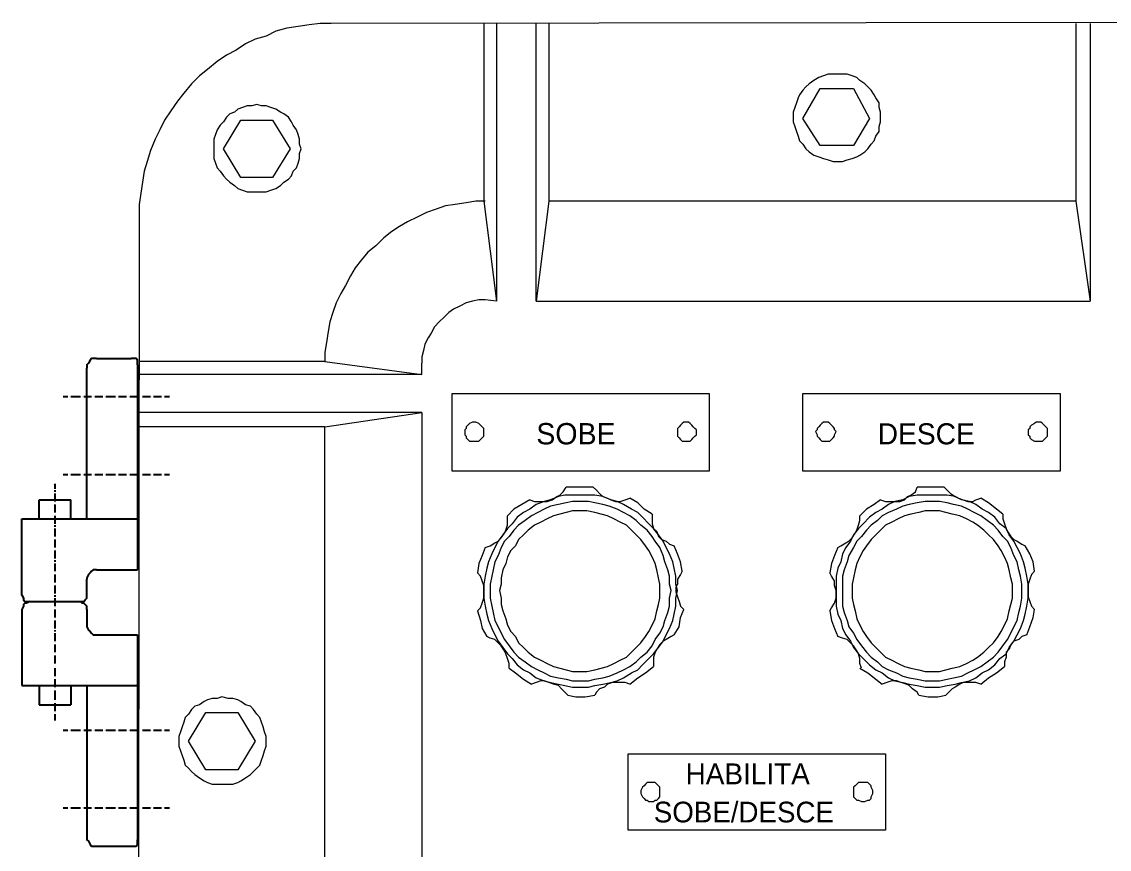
# Model space of a CAD drawing. Header units: millimetres. Extents: x -72 to 2978, y -1067 to 2817.
# Drawn here: x 1877.3 to 2081.4, y 812.6 to 967.8 of the extents above; entities that cross this region are included whole.
import ezdxf

# ---------------------------------------------------------------- set-up
doc = ezdxf.new("R2010")
doc.units = ezdxf.units.MM
doc.styles.add('CIDFont+F1$001H0', font='')
doc.styles.get('CIDFont+F1$001H0').set_extended_font_data('CIDFont+F1')

msp = doc.modelspace()

# ---------------------------------------------------------------- linework, layer by layer
at = {"color": 7, "linetype": 'Continuous', "lineweight": 15, "true_color": 0x000007}
for p, q in [((2227.05, 967.84), (1935.37, 967.54)), ((1963.98, 967.54), (1963.98, 934.17)), ((1966.36, 967.54), (1966.36, 915.4)), ((1973.81, 915.4), (1973.81, 967.54)), ((1976.19, 967.54), (1976.19, 934.17)), ((2075.1, 967.54), (2075.1, 934.17)), ((2077.78, 967.54), (2077.78, 915.4)), ((2023.86, 949.67), (2027.14, 955.33)), ((2027.14, 955.33), (2033.39, 955.33)), ((2033.39, 955.33), (2036.37, 949.67)), ((1915.12, 944.01), (1918.39, 949.37)), ((1918.39, 949.37), (1924.35, 949.37)), ((1924.35, 949.37), (1927.63, 944.01)), ((2027.14, 944.6), (2023.86, 949.67)), ((2036.37, 949.67), (2033.39, 944.6)), ((1918.39, 938.64), (1915.12, 944.01)), ((1927.63, 944.01), (1924.35, 938.64)), ((2033.39, 944.6), (2027.14, 944.6)), ((1924.35, 938.64), (1918.39, 938.64)), ((1963.98, 934.17), (1966.36, 915.4)), ((1976.19, 934.17), (1973.81, 915.4)), ((2075.1, 934.17), (1976.19, 934.17)), ((2075.1, 934.17), (2077.78, 915.4)), ((1899.33, 931.49), (1899.03, 639.52)), ((1966.36, 915.4), (1964.27, 915.7)), ((1973.81, 915.4), (2077.78, 915.4)), ((1934.18, 904.08), (1899.33, 904.08)), ((1934.18, 904.08), (1952.36, 901.7)), ((1952.36, 901.7), (1952.36, 903.78)), ((1952.36, 901.7), (1899.33, 901.7)), ((1952.36, 894.55), (1899.33, 894.55)), ((1934.18, 891.87), (1952.36, 894.55)), ((1952.36, 894.55), (1952.36, 789.08)), ((1934.18, 891.87), (1899.33, 891.87)), ((1934.18, 791.47), (1934.18, 891.87)), ((1908.56, 832.88), (1911.84, 838.24)), ((1911.84, 838.24), (1917.8, 838.24)), ((1917.8, 838.24), (1921.07, 832.88)), ((1911.84, 827.52), (1908.56, 832.88)), ((1921.07, 832.88), (1917.8, 827.52)), ((1917.8, 827.52), (1911.84, 827.52))]:
    msp.add_line(p, q, dxfattribs=at)
at = {"color": 7, "linetype": 'Continuous', "lineweight": 25, "true_color": 0x000007}
for p, q in [((1891.28, 904.68), (1897.84, 904.68)), ((1889.49, 874.59), (1889.49, 902.89)), ((1899.03, 903.49), (1899.03, 865.05)), ((1885.02, 897.53), (1885.92, 897.53)), ((1886.22, 897.53), (1886.22, 897.53)), ((1886.51, 897.53), (1888.3, 897.53)), ((1888.6, 897.53), (1888.6, 897.53)), ((1888.9, 897.53), (1890.39, 897.53)), ((1890.69, 897.53), (1890.69, 897.53)), ((1890.98, 897.53), (1892.47, 897.53)), ((1892.77, 897.53), (1892.77, 897.53)), ((1893.07, 897.53), (1894.86, 897.53)), ((1895.15, 897.53), (1895.15, 897.53)), ((1895.45, 897.53), (1896.94, 897.53)), ((1897.24, 897.53), (1897.24, 897.53)), ((1897.54, 897.53), (1899.03, 897.53)), ((1899.33, 897.53), (1899.33, 897.53)), ((1899.92, 897.53), (1901.41, 897.53)), ((1901.71, 897.53), (1901.71, 897.53)), ((1902.01, 897.53), (1903.5, 897.53)), ((1903.79, 897.53), (1903.79, 897.53)), ((1904.09, 897.53), (1904.99, 897.53)), ((1885.02, 882.93), (1885.92, 882.93)), ((1886.22, 882.93), (1886.22, 882.93)), ((1886.51, 882.93), (1888.3, 882.93)), ((1888.6, 882.93), (1888.6, 882.93)), ((1888.9, 882.93), (1890.39, 882.93)), ((1890.69, 882.93), (1890.69, 882.93)), ((1890.98, 882.93), (1892.47, 882.93)), ((1892.77, 882.93), (1892.77, 882.93)), ((1893.07, 882.93), (1894.86, 882.93)), ((1895.15, 882.93), (1895.15, 882.93)), ((1895.45, 882.93), (1896.94, 882.93)), ((1897.24, 882.93), (1897.24, 882.93)), ((1897.54, 882.93), (1899.03, 882.93)), ((1899.33, 882.93), (1899.33, 882.93)), ((1899.92, 882.93), (1901.41, 882.93)), ((1901.71, 882.93), (1901.71, 882.93)), ((1902.01, 882.93), (1903.5, 882.93)), ((1903.79, 882.93), (1903.79, 882.93)), ((1904.09, 882.93), (1904.99, 882.93)), ((1883.54, 880.25), (1883.54, 881.14)), ((1883.54, 879.65), (1883.54, 879.95)), ((1880.56, 878.16), (1886.51, 878.16)), ((1880.56, 874.59), (1880.56, 878.16)), ((1883.54, 877.87), (1883.54, 879.35)), ((1883.54, 877.57), (1883.54, 877.57)), ((1886.51, 874.59), (1886.51, 878.16)), ((1883.54, 875.78), (1883.54, 877.27)), ((1877.28, 874.59), (1899.03, 874.59)), ((1877.28, 860.29), (1877.28, 874.59)), ((1883.54, 875.48), (1883.54, 875.48)), ((1883.54, 873.69), (1883.54, 875.18)), ((1883.54, 873.1), (1883.54, 873.4)), ((1883.54, 871.31), (1883.54, 872.8)), ((1883.54, 871.01), (1883.54, 871.01)), ((1883.54, 869.23), (1883.54, 870.71)), ((1883.54, 868.93), (1883.54, 868.93)), ((1883.54, 867.14), (1883.54, 868.63)), ((1883.54, 866.54), (1883.54, 866.84)), ((1883.54, 864.76), (1883.54, 866.25)), ((1883.54, 864.46), (1883.54, 864.46)), ((1883.54, 862.67), (1883.54, 864.16)), ((1889.49, 860.29), (1889.49, 863.27)), ((1891.28, 865.05), (1899.03, 865.05)), ((1883.54, 862.37), (1883.54, 862.37)), ((1883.54, 860.59), (1883.54, 862.08)), ((1883.54, 859.99), (1883.54, 860.29)), ((1883.54, 858.2), (1883.54, 859.69)), ((1877.28, 857.61), (1877.28, 843.31)), ((1878.77, 859.1), (1888.3, 859.1)), ((1883.54, 857.9), (1883.54, 857.9)), ((1883.54, 856.12), (1883.54, 857.61)), ((1889.49, 857.61), (1889.49, 854.63)), ((1883.54, 855.82), (1883.54, 855.82)), ((1883.54, 854.03), (1883.54, 855.52)), ((1883.54, 853.44), (1883.54, 853.73)), ((1883.54, 851.65), (1883.54, 853.14)), ((1883.54, 851.35), (1883.54, 851.35)), ((1883.54, 849.56), (1883.54, 851.05)), ((1891.28, 852.84), (1899.03, 852.84)), ((1899.03, 852.84), (1899.03, 814.41)), ((1883.54, 849.26), (1883.54, 849.26)), ((1883.54, 847.48), (1883.54, 848.97)), ((1883.54, 846.88), (1883.54, 846.88)), ((1883.54, 845.09), (1883.54, 846.58)), ((1877.28, 843.31), (1899.03, 843.31)), ((1880.56, 843.31), (1880.56, 839.73)), ((1883.54, 844.8), (1883.54, 844.8)), ((1883.54, 843.01), (1883.54, 844.5)), ((1886.51, 843.31), (1886.51, 839.73)), ((1889.49, 843.31), (1889.49, 815)), ((1883.54, 842.71), (1883.54, 842.71)), ((1883.54, 840.62), (1883.54, 842.41)), ((1880.56, 839.73), (1886.51, 839.73)), ((1883.54, 840.33), (1883.54, 840.33)), ((1883.54, 838.54), (1883.54, 840.03)), ((1883.54, 838.24), (1883.54, 838.24)), ((1883.54, 836.75), (1883.54, 837.94)), ((1885.02, 834.96), (1885.92, 834.96)), ((1886.22, 834.96), (1886.22, 834.96)), ((1886.51, 834.96), (1888.3, 834.96)), ((1888.6, 834.96), (1888.6, 834.96)), ((1888.9, 834.96), (1890.39, 834.96)), ((1890.69, 834.96), (1890.69, 834.96)), ((1890.98, 834.96), (1892.47, 834.96)), ((1892.77, 834.96), (1892.77, 834.96)), ((1893.07, 834.96), (1894.86, 834.96)), ((1895.15, 834.96), (1895.15, 834.96)), ((1895.45, 834.96), (1896.94, 834.96)), ((1897.24, 834.96), (1897.24, 834.96)), ((1897.54, 834.96), (1899.03, 834.96)), ((1899.33, 834.96), (1899.33, 834.96)), ((1899.92, 834.96), (1901.41, 834.96)), ((1901.71, 834.96), (1901.71, 834.96)), ((1902.01, 834.96), (1903.5, 834.96)), ((1903.79, 834.96), (1903.79, 834.96)), ((1904.09, 834.96), (1904.99, 834.96)), ((1885.02, 820.37), (1885.92, 820.37)), ((1886.22, 820.37), (1886.22, 820.37)), ((1886.51, 820.37), (1888.3, 820.37)), ((1888.6, 820.37), (1888.6, 820.37)), ((1888.9, 820.37), (1890.39, 820.37)), ((1890.69, 820.37), (1890.69, 820.37)), ((1890.98, 820.37), (1892.47, 820.37)), ((1892.77, 820.37), (1892.77, 820.37)), ((1893.07, 820.37), (1894.86, 820.37)), ((1895.15, 820.37), (1895.15, 820.37)), ((1895.45, 820.37), (1896.94, 820.37)), ((1897.24, 820.37), (1897.24, 820.37)), ((1897.54, 820.37), (1899.03, 820.37)), ((1899.33, 820.37), (1899.33, 820.37)), ((1899.92, 820.37), (1901.41, 820.37)), ((1901.71, 820.37), (1901.71, 820.37)), ((1902.01, 820.37), (1903.5, 820.37)), ((1903.79, 820.37), (1903.79, 820.37)), ((1904.09, 820.37), (1904.99, 820.37)), ((1891.28, 813.21), (1897.84, 813.21))]:
    msp.add_line(p, q, dxfattribs=at)
at = {"color": 7, "linetype": 'Continuous', "lineweight": 15, "true_color": 0x000007}
for points in [[(1935.37, 967.54), (1933.29, 967.54), (1931.2, 967.24), (1929.12, 966.95), (1927.03, 966.65), (1924.95, 966.05), (1923.16, 965.16), (1921.07, 964.56), (1919.29, 963.67), (1917.5, 962.48), (1915.71, 961.58), (1913.92, 960.39), (1912.14, 958.9), (1910.65, 957.71), (1909.16, 956.22), (1907.67, 954.43), (1906.48, 952.94), (1905.28, 951.16), (1904.09, 949.37), (1903.2, 947.58), (1902.3, 945.79), (1901.41, 943.71), (1900.81, 941.62), (1900.22, 939.83), (1899.92, 937.75), (1899.62, 935.66), (1899.33, 933.58), (1899.33, 931.49)], [(1964.27, 934.17), (1962.49, 934.17), (1960.7, 933.88), (1958.61, 933.58), (1956.83, 933.28), (1955.04, 932.68), (1953.25, 932.09), (1951.46, 931.19), (1949.67, 930.3), (1948.19, 929.41), (1946.7, 928.51), (1945.21, 927.32), (1943.72, 925.83), (1942.23, 924.64), (1941.04, 923.15), (1939.84, 921.66), (1938.95, 920.17), (1938.06, 918.38), (1937.16, 916.89), (1936.27, 915.11), (1935.67, 913.32), (1935.08, 911.53), (1934.78, 909.74), (1934.48, 907.66), (1934.18, 905.87), (1934.18, 904.08)], [(1964.27, 915.7), (1963.08, 915.7), (1961.89, 915.4), (1960.7, 915.11), (1959.51, 914.51), (1958.31, 913.91), (1957.42, 913.32), (1956.53, 912.42), (1955.63, 911.53), (1954.74, 910.64), (1954.14, 909.45), (1953.55, 908.55), (1952.95, 907.36), (1952.65, 906.17), (1952.36, 904.98), (1952.36, 903.78)], [(1972.62, 878.16), (1973.51, 877.87), (1974.4, 877.87), (1975, 877.87), (1975.89, 877.87), (1976.79, 878.16), (1977.68, 878.76), (1978.28, 879.06), (1978.87, 879.65), (1979.47, 880.55)], [(1984.53, 880.55), (1982.75, 880.55), (1980.96, 880.55), (1979.47, 880.55)], [(1984.53, 880.55), (1985.13, 879.95), (1985.72, 879.35), (1986.32, 878.76), (1987.21, 878.46), (1987.81, 878.16), (1988.7, 877.87), (1989.6, 877.87), (1990.49, 878.16), (1991.38, 878.46)], [(2038.46, 878.16), (2039.35, 877.87), (2040.25, 877.87), (2041.14, 877.87), (2042.03, 877.87), (2042.93, 878.16), (2043.52, 878.76), (2044.12, 879.06), (2045.01, 879.65), (2045.31, 880.55)], [(2050.37, 880.55), (2048.88, 880.55), (2047.1, 880.55), (2045.31, 880.55)], [(2050.37, 880.55), (2050.97, 879.95), (2051.57, 879.35), (2052.46, 878.76), (2053.06, 878.46), (2053.95, 878.16), (2054.84, 877.87), (2055.74, 877.87), (2056.33, 878.16), (2057.23, 878.46)], [(1972.62, 878.16), (1971.13, 877.27), (1969.64, 876.38), (1968.44, 875.18)], [(1995.56, 875.48), (1994.07, 876.38), (1992.87, 877.57), (1991.38, 878.46)], [(2038.46, 878.16), (2037.27, 877.27), (2035.78, 876.38), (2034.58, 875.18)], [(2061.4, 875.48), (2060.21, 876.38), (2058.72, 877.57), (2057.23, 878.46)], [(1964.27, 869.23), (1965.17, 869.52), (1966.06, 870.12), (1966.66, 870.42), (1967.25, 871.01), (1967.85, 871.91), (1968.15, 872.5), (1968.44, 873.4), (1968.44, 874.29), (1968.44, 875.18)], [(1995.56, 875.48), (1995.56, 874.59), (1995.56, 873.69), (1995.85, 872.8), (1996.45, 872.2), (1996.75, 871.31), (1997.34, 870.71), (1998.24, 870.42), (1998.83, 869.82), (1999.73, 869.52)], [(2030.41, 869.23), (2031.01, 869.52), (2031.9, 870.12), (2032.5, 870.42), (2033.09, 871.01), (2033.69, 871.91), (2033.99, 872.5), (2034.29, 873.4), (2034.58, 874.29), (2034.58, 875.18)], [(2061.4, 875.48), (2061.4, 874.59), (2061.7, 873.69), (2061.99, 872.8), (2062.29, 872.2), (2062.89, 871.31), (2063.48, 870.71), (2064.08, 870.42), (2064.97, 869.82), (2065.57, 869.52)], [(2001.22, 864.76), (2000.92, 866.54), (2000.32, 868.03), (1999.73, 869.52)], [(2067.36, 864.76), (2067.06, 866.54), (2066.46, 868.03), (2065.57, 869.52)], [(1964.27, 869.23), (1963.68, 867.74), (1963.08, 866.25), (1962.78, 864.46)], [(2030.41, 869.23), (2029.82, 867.74), (2029.22, 866.25), (2028.92, 864.46)], [(1962.78, 857.31), (1963.38, 857.9), (1963.68, 858.8), (1963.98, 859.69), (1963.98, 860.59), (1963.98, 861.18), (1963.98, 862.08), (1963.68, 862.97), (1963.38, 863.86), (1962.78, 864.46)], [(2001.22, 864.76), (2000.92, 864.16), (2000.32, 863.27), (2000.32, 862.37), (2000.02, 861.78), (2000.02, 860.88), (2000.32, 859.99), (2000.62, 859.1), (2000.92, 858.2), (2001.51, 857.61)], [(2028.92, 857.31), (2029.22, 857.9), (2029.82, 858.8), (2030.12, 859.69), (2030.12, 860.59), (2030.12, 861.18), (2029.82, 862.08), (2029.82, 862.97), (2029.22, 863.86), (2028.92, 864.46)], [(2067.36, 864.76), (2066.76, 864.16), (2066.46, 863.27), (2066.16, 862.37), (2066.16, 861.78), (2066.16, 860.88), (2066.16, 859.99), (2066.46, 859.1), (2066.76, 858.2), (2067.36, 857.61)], [(1962.78, 857.31), (1963.38, 855.52), (1963.68, 854.03), (1964.57, 852.54)], [(1999.73, 852.84), (2000.62, 854.33), (2000.92, 856.12), (2001.51, 857.61)], [(2028.92, 857.31), (2029.22, 855.52), (2029.82, 854.03), (2030.41, 852.54)], [(2065.87, 852.84), (2066.46, 854.33), (2067.06, 856.12), (2067.36, 857.61)], [(1968.74, 846.58), (1968.74, 847.48), (1968.44, 848.37), (1968.15, 849.26), (1967.85, 849.86), (1967.25, 850.75), (1966.66, 851.35), (1966.06, 851.95), (1965.17, 852.24), (1964.57, 852.54)], [(1999.73, 852.84), (1999.13, 852.54), (1998.24, 851.95), (1997.64, 851.65), (1997.05, 851.05), (1996.45, 850.16), (1996.15, 849.56), (1995.85, 848.67), (1995.85, 847.77), (1995.85, 846.88)], [(2034.88, 846.58), (2034.58, 847.48), (2034.58, 848.37), (2034.29, 849.26), (2033.99, 849.86), (2033.39, 850.75), (2032.8, 851.35), (2032.2, 851.95), (2031.31, 852.24), (2030.41, 852.54)], [(2065.87, 852.84), (2064.97, 852.54), (2064.38, 851.95), (2063.48, 851.65), (2062.89, 851.05), (2062.59, 850.16), (2061.99, 849.56), (2061.99, 848.67), (2061.7, 847.77), (2061.7, 846.88)], [(1968.74, 846.58), (1969.93, 845.69), (1971.42, 844.5), (1972.91, 843.6)], [(1991.38, 843.6), (1992.87, 844.8), (1994.36, 845.69), (1995.85, 846.88)], [(2034.58, 846.58), (2036.07, 845.69), (2037.56, 844.5), (2038.76, 843.6)], [(2057.23, 843.6), (2058.72, 844.8), (2060.21, 845.69), (2061.7, 846.88)], [(1979.77, 841.52), (1979.17, 842.11), (1978.57, 842.71), (1977.98, 843.31), (1977.08, 843.6), (1976.19, 843.9), (1975.3, 844.2), (1974.7, 844.2), (1973.81, 843.9), (1972.91, 843.6)], [(1991.38, 843.6), (1990.49, 843.9), (1989.6, 843.9), (1988.7, 843.9), (1988.11, 843.9), (1987.21, 843.6), (1986.62, 843.01), (1985.72, 842.71), (1985.13, 842.11), (1984.83, 841.52)], [(2045.61, 841.52), (2045.31, 842.11), (2044.42, 842.71), (2043.82, 843.31), (2043.22, 843.6), (2042.33, 843.9), (2041.44, 844.2), (2040.54, 844.2), (2039.65, 843.9), (2038.76, 843.6)], [(2057.23, 843.6), (2056.33, 843.9), (2055.74, 843.9), (2054.84, 843.9), (2053.95, 843.9), (2053.35, 843.6), (2052.46, 843.01), (2051.86, 842.71), (2051.27, 842.11), (2050.67, 841.52)], [(1979.77, 841.52), (1981.26, 841.22), (1983.04, 841.22), (1984.83, 841.52)], [(2045.61, 841.52), (2047.4, 841.22), (2049.18, 841.22), (2050.67, 841.52)]]:
    msp.add_lwpolyline(points, dxfattribs=at)
for points in [[(2038.46, 949.96), (2038.46, 950.86), (2038.16, 951.75), (2038.16, 952.65), (2037.56, 953.54), (2037.27, 954.13), (2036.67, 955.03), (2036.07, 955.62), (2035.48, 956.22), (2034.58, 956.82), (2033.99, 957.41), (2033.09, 957.71), (2032.2, 958.01), (2031.31, 958.01), (2030.41, 958.01), (2029.52, 958.01), (2028.63, 958.01), (2027.73, 957.71), (2026.84, 957.41), (2025.94, 956.82), (2025.05, 956.22), (2024.45, 955.62), (2023.86, 955.03), (2023.26, 954.13), (2022.97, 953.54), (2022.67, 952.65), (2022.37, 951.75), (2022.07, 950.86), (2022.07, 949.96), (2022.07, 949.07), (2022.37, 948.18), (2022.67, 947.28), (2022.97, 946.39), (2023.26, 945.49), (2023.86, 944.9), (2024.45, 944.01), (2025.05, 943.41), (2025.94, 942.81), (2026.84, 942.52), (2027.73, 942.22), (2028.63, 941.92), (2029.52, 941.62), (2030.41, 941.62), (2031.31, 941.62), (2032.2, 941.92), (2033.09, 942.22), (2033.99, 942.52), (2034.58, 942.81), (2035.48, 943.41), (2036.07, 944.01), (2036.67, 944.9), (2037.27, 945.49), (2037.56, 946.39), (2038.16, 947.28), (2038.16, 948.18), (2038.46, 949.07)], [(1929.71, 944.01), (1929.42, 944.9), (1929.42, 945.79), (1929.12, 946.69), (1928.82, 947.58), (1928.22, 948.47), (1927.93, 949.07), (1927.33, 949.96), (1926.44, 950.56), (1925.84, 950.86), (1924.95, 951.45), (1924.05, 951.75), (1923.16, 952.05), (1922.27, 952.05), (1921.37, 952.35), (1920.48, 952.05), (1919.58, 952.05), (1918.69, 951.75), (1917.8, 951.45), (1917.2, 950.86), (1916.31, 950.56), (1915.71, 949.96), (1915.12, 949.07), (1914.52, 948.47), (1913.92, 947.58), (1913.63, 946.69), (1913.33, 945.79), (1913.33, 944.9), (1913.33, 944.01), (1913.33, 943.11), (1913.33, 942.22), (1913.63, 941.32), (1913.92, 940.43), (1914.52, 939.83), (1915.12, 938.94), (1915.71, 938.34), (1916.31, 937.75), (1917.2, 937.15), (1917.8, 936.56), (1918.69, 936.26), (1919.58, 935.96), (1920.48, 935.96), (1921.37, 935.96), (1922.27, 935.96), (1923.16, 935.96), (1924.05, 936.26), (1924.95, 936.56), (1925.84, 937.15), (1926.44, 937.75), (1927.33, 938.34), (1927.93, 938.94), (1928.22, 939.83), (1928.82, 940.43), (1929.12, 941.32), (1929.42, 942.22), (1929.42, 943.11)], [(1958.02, 898.12), (2006.28, 898.12), (2006.28, 883.53), (1958.02, 883.53)], [(2023.86, 898.12), (2072.12, 898.12), (2072.12, 883.53), (2023.86, 883.53)], [(1963.98, 890.97), (1963.98, 891.27), (1963.98, 891.57), (1963.68, 891.87), (1963.38, 892.17), (1963.08, 892.46), (1962.49, 892.76), (1962.19, 892.76), (1961.89, 892.76), (1961.29, 892.46), (1961, 892.17), (1960.7, 891.87), (1960.7, 891.57), (1960.4, 891.27), (1960.4, 890.97), (1960.4, 890.38), (1960.7, 890.08), (1960.7, 889.78), (1961, 889.48), (1961.29, 889.19), (1961.89, 889.19), (1962.19, 889.19), (1962.49, 889.19), (1963.08, 889.19), (1963.38, 889.48), (1963.68, 889.78), (1963.98, 890.08), (1963.98, 890.38)], [(2003.9, 890.97), (2003.9, 891.27), (2003.6, 891.57), (2003.3, 891.87), (2003, 892.17), (2002.71, 892.46), (2002.41, 892.76), (2002.11, 892.76), (2001.51, 892.76), (2001.22, 892.46), (2000.92, 892.17), (2000.62, 891.87), (2000.32, 891.57), (2000.32, 891.27), (2000.32, 890.97), (2000.32, 890.38), (2000.32, 890.08), (2000.62, 889.78), (2000.92, 889.48), (2001.22, 889.19), (2001.51, 889.19), (2002.11, 889.19), (2002.41, 889.19), (2002.71, 889.19), (2003, 889.48), (2003.3, 889.78), (2003.6, 890.08), (2003.9, 890.38)], [(2030.12, 890.97), (2029.82, 891.27), (2029.82, 891.57), (2029.52, 891.87), (2029.22, 892.17), (2028.92, 892.46), (2028.63, 892.76), (2028.33, 892.76), (2027.73, 892.76), (2027.43, 892.46), (2027.14, 892.17), (2026.84, 891.87), (2026.54, 891.57), (2026.54, 891.27), (2026.24, 890.97), (2026.54, 890.38), (2026.54, 890.08), (2026.84, 889.78), (2027.14, 889.48), (2027.43, 889.19), (2027.73, 889.19), (2028.33, 889.19), (2028.63, 889.19), (2028.92, 889.19), (2029.22, 889.48), (2029.52, 889.78), (2029.82, 890.08), (2029.82, 890.38)], [(2069.74, 890.97), (2069.74, 891.27), (2069.74, 891.57), (2069.44, 891.87), (2069.14, 892.17), (2068.85, 892.46), (2068.55, 892.76), (2067.95, 892.76), (2067.65, 892.76), (2067.36, 892.46), (2066.76, 892.17), (2066.46, 891.87), (2066.46, 891.57), (2066.16, 891.27), (2066.16, 890.97), (2066.16, 890.38), (2066.46, 890.08), (2066.46, 889.78), (2066.76, 889.48), (2067.36, 889.19), (2067.65, 889.19), (2067.95, 889.19), (2068.55, 889.19), (2068.85, 889.19), (2069.14, 889.48), (2069.44, 889.78), (2069.74, 890.08), (2069.74, 890.38)], [(2000.32, 861.18), (2000.02, 862.37), (2000.02, 863.86), (1999.73, 865.35), (1999.43, 866.54), (1998.83, 868.03), (1998.24, 869.23), (1997.64, 870.42), (1996.75, 871.61), (1995.85, 872.8), (1994.96, 873.69), (1993.77, 874.89), (1992.87, 875.78), (1991.68, 876.38), (1990.19, 877.27), (1989, 877.87), (1987.81, 878.16), (1986.32, 878.76), (1984.83, 879.06), (1983.64, 879.06), (1982.15, 879.06), (1980.66, 879.06), (1979.17, 879.06), (1977.98, 878.76), (1976.49, 878.16), (1975.3, 877.87), (1973.81, 877.27), (1972.62, 876.38), (1971.42, 875.78), (1970.23, 874.89), (1969.34, 873.69), (1968.44, 872.8), (1967.55, 871.61), (1966.66, 870.42), (1966.06, 869.23), (1965.47, 868.03), (1964.87, 866.54), (1964.57, 865.35), (1964.27, 863.86), (1963.98, 862.37), (1963.98, 861.18), (1963.98, 859.69), (1964.27, 858.2), (1964.57, 856.71), (1964.87, 855.52), (1965.47, 854.03), (1966.06, 852.84), (1966.66, 851.65), (1967.55, 850.46), (1968.44, 849.26), (1969.34, 848.37), (1970.23, 847.18), (1971.42, 846.28), (1972.62, 845.69), (1973.81, 844.8), (1975.3, 844.2), (1976.49, 843.9), (1977.98, 843.6), (1979.17, 843.31), (1980.66, 843.01), (1982.15, 843.01), (1983.64, 843.01), (1984.83, 843.31), (1986.32, 843.6), (1987.81, 843.9), (1989, 844.2), (1990.19, 844.8), (1991.68, 845.69), (1992.87, 846.28), (1993.77, 847.18), (1994.96, 848.37), (1995.85, 849.26), (1996.75, 850.46), (1997.64, 851.65), (1998.24, 852.84), (1998.83, 854.03), (1999.43, 855.52), (1999.73, 856.71), (2000.02, 858.2), (2000.02, 859.69)], [(1999.13, 861.18), (1998.83, 862.37), (1998.83, 863.86), (1998.54, 865.05), (1997.94, 866.54), (1997.64, 867.74), (1997.05, 869.23), (1996.15, 870.42), (1995.56, 871.31), (1994.66, 872.5), (1993.47, 873.4), (1992.58, 874.29), (1991.38, 875.18), (1990.19, 875.78), (1989, 876.38), (1987.51, 876.97), (1986.32, 877.27), (1984.83, 877.57), (1983.64, 877.87), (1982.15, 877.87), (1980.66, 877.87), (1979.47, 877.57), (1977.98, 877.27), (1976.49, 876.97), (1975.3, 876.38), (1974.11, 875.78), (1972.91, 875.18), (1971.72, 874.29), (1970.53, 873.4), (1969.64, 872.5), (1968.74, 871.31), (1967.85, 870.42), (1967.25, 869.23), (1966.66, 867.74), (1966.06, 866.54), (1965.76, 865.05), (1965.47, 863.86), (1965.17, 862.37), (1965.17, 861.18), (1965.17, 859.69), (1965.47, 858.2), (1965.76, 857.01), (1966.06, 855.52), (1966.66, 854.33), (1967.25, 853.14), (1967.85, 851.95), (1968.74, 850.75), (1969.64, 849.56), (1970.53, 848.67), (1971.72, 847.77), (1972.91, 846.88), (1974.11, 846.28), (1975.3, 845.69), (1976.49, 845.09), (1977.98, 844.8), (1979.47, 844.5), (1980.66, 844.2), (1982.15, 844.2), (1983.64, 844.2), (1984.83, 844.5), (1986.32, 844.8), (1987.51, 845.09), (1989, 845.69), (1990.19, 846.28), (1991.38, 846.88), (1992.58, 847.77), (1993.47, 848.67), (1994.66, 849.56), (1995.56, 850.75), (1996.15, 851.95), (1997.05, 853.14), (1997.64, 854.33), (1997.94, 855.52), (1998.54, 857.01), (1998.83, 858.2), (1998.83, 859.69)], [(2066.16, 861.18), (2066.16, 862.37), (2065.87, 863.86), (2065.57, 865.35), (2065.27, 866.54), (2064.68, 868.03), (2064.08, 869.23), (2063.48, 870.42), (2062.59, 871.61), (2061.99, 872.8), (2060.8, 873.69), (2059.91, 874.89), (2058.72, 875.78), (2057.52, 876.38), (2056.33, 877.27), (2055.14, 877.87), (2053.65, 878.16), (2052.46, 878.76), (2050.97, 879.06), (2049.48, 879.06), (2047.99, 879.06), (2046.8, 879.06), (2045.31, 879.06), (2043.82, 878.76), (2042.63, 878.16), (2041.14, 877.87), (2039.95, 877.27), (2038.76, 876.38), (2037.56, 875.78), (2036.37, 874.89), (2035.18, 873.69), (2034.29, 872.8), (2033.39, 871.61), (2032.8, 870.42), (2031.9, 869.23), (2031.31, 868.03), (2031.01, 866.54), (2030.41, 865.35), (2030.12, 863.86), (2030.12, 862.37), (2030.12, 861.18), (2030.12, 859.69), (2030.12, 858.2), (2030.41, 856.71), (2031.01, 855.52), (2031.31, 854.03), (2031.9, 852.84), (2032.8, 851.65), (2033.39, 850.46), (2034.29, 849.26), (2035.18, 848.37), (2036.37, 847.18), (2037.56, 846.28), (2038.76, 845.69), (2039.95, 844.8), (2041.14, 844.2), (2042.63, 843.9), (2043.82, 843.6), (2045.31, 843.31), (2046.8, 843.01), (2047.99, 843.01), (2049.48, 843.01), (2050.97, 843.31), (2052.46, 843.6), (2053.65, 843.9), (2055.14, 844.2), (2056.33, 844.8), (2057.52, 845.69), (2058.72, 846.28), (2059.91, 847.18), (2060.8, 848.37), (2061.99, 849.26), (2062.59, 850.46), (2063.48, 851.65), (2064.08, 852.84), (2064.68, 854.03), (2065.27, 855.52), (2065.57, 856.71), (2065.87, 858.2), (2066.16, 859.69)], [(2064.97, 861.18), (2064.97, 862.37), (2064.68, 863.86), (2064.38, 865.05), (2064.08, 866.54), (2063.48, 867.74), (2062.89, 869.23), (2062.29, 870.42), (2061.4, 871.31), (2060.5, 872.5), (2059.61, 873.4), (2058.42, 874.29), (2057.23, 875.18), (2056.04, 875.78), (2054.84, 876.38), (2053.65, 876.97), (2052.16, 877.27), (2050.97, 877.57), (2049.48, 877.87), (2047.99, 877.87), (2046.8, 877.87), (2045.31, 877.57), (2043.82, 877.27), (2042.63, 876.97), (2041.44, 876.38), (2039.95, 875.78), (2038.76, 875.18), (2037.86, 874.29), (2036.67, 873.4), (2035.78, 872.5), (2034.88, 871.31), (2033.99, 870.42), (2033.39, 869.23), (2032.5, 867.74), (2032.2, 866.54), (2031.61, 865.05), (2031.31, 863.86), (2031.31, 862.37), (2031.31, 861.18), (2031.31, 859.69), (2031.31, 858.2), (2031.61, 857.01), (2032.2, 855.52), (2032.5, 854.33), (2033.39, 853.14), (2033.99, 851.95), (2034.88, 850.75), (2035.78, 849.56), (2036.67, 848.67), (2037.86, 847.77), (2038.76, 846.88), (2039.95, 846.28), (2041.44, 845.69), (2042.63, 845.09), (2043.82, 844.8), (2045.31, 844.5), (2046.8, 844.2), (2047.99, 844.2), (2049.48, 844.2), (2050.97, 844.5), (2052.16, 844.8), (2053.65, 845.09), (2054.84, 845.69), (2056.04, 846.28), (2057.23, 846.88), (2058.42, 847.77), (2059.61, 848.67), (2060.5, 849.56), (2061.4, 850.75), (2062.29, 851.95), (2062.89, 853.14), (2063.48, 854.33), (2064.08, 855.52), (2064.38, 857.01), (2064.68, 858.2), (2064.97, 859.69)], [(1997.05, 861.18), (1997.05, 862.37), (1996.75, 863.56), (1996.45, 865.05), (1996.15, 866.25), (1995.56, 867.44), (1994.96, 868.63), (1994.36, 869.52), (1993.47, 870.71), (1992.58, 871.61), (1991.68, 872.5), (1990.79, 873.4), (1989.6, 873.99), (1988.41, 874.59), (1987.21, 875.18), (1986.02, 875.48), (1984.83, 875.78), (1983.34, 876.08), (1982.15, 876.08), (1980.66, 876.08), (1979.47, 875.78), (1978.28, 875.48), (1977.08, 875.18), (1975.89, 874.59), (1974.7, 873.99), (1973.51, 873.4), (1972.32, 872.5), (1971.42, 871.61), (1970.53, 870.71), (1969.93, 869.52), (1969.04, 868.63), (1968.44, 867.44), (1968.15, 866.25), (1967.55, 865.05), (1967.25, 863.56), (1967.25, 862.37), (1966.95, 861.18), (1967.25, 859.69), (1967.25, 858.5), (1967.55, 857.31), (1968.15, 855.82), (1968.44, 854.63), (1969.04, 853.44), (1969.93, 852.54), (1970.53, 851.35), (1971.42, 850.46), (1972.32, 849.56), (1973.51, 848.67), (1974.7, 848.07), (1975.89, 847.48), (1977.08, 846.88), (1978.28, 846.58), (1979.47, 846.28), (1980.66, 845.99), (1982.15, 845.99), (1983.34, 845.99), (1984.83, 846.28), (1986.02, 846.58), (1987.21, 846.88), (1988.41, 847.48), (1989.6, 848.07), (1990.79, 848.67), (1991.68, 849.56), (1992.58, 850.46), (1993.47, 851.35), (1994.36, 852.54), (1994.96, 853.44), (1995.56, 854.63), (1996.15, 855.82), (1996.45, 857.31), (1996.75, 858.5), (1997.05, 859.69)], [(2063.19, 861.18), (2063.19, 862.37), (2062.89, 863.56), (2062.59, 865.05), (2062.29, 866.25), (2061.7, 867.44), (2061.1, 868.63), (2060.5, 869.52), (2059.61, 870.71), (2058.72, 871.61), (2057.82, 872.5), (2056.63, 873.4), (2055.74, 873.99), (2054.55, 874.59), (2053.35, 875.18), (2051.86, 875.48), (2050.67, 875.78), (2049.48, 876.08), (2047.99, 876.08), (2046.8, 876.08), (2045.61, 875.78), (2044.12, 875.48), (2042.93, 875.18), (2041.73, 874.59), (2040.54, 873.99), (2039.35, 873.4), (2038.46, 872.5), (2037.56, 871.61), (2036.67, 870.71), (2035.78, 869.52), (2035.18, 868.63), (2034.58, 867.44), (2033.99, 866.25), (2033.69, 865.05), (2033.39, 863.56), (2033.09, 862.37), (2033.09, 861.18), (2033.09, 859.69), (2033.39, 858.5), (2033.69, 857.31), (2033.99, 855.82), (2034.58, 854.63), (2035.18, 853.44), (2035.78, 852.54), (2036.67, 851.35), (2037.56, 850.46), (2038.46, 849.56), (2039.35, 848.67), (2040.54, 848.07), (2041.73, 847.48), (2042.93, 846.88), (2044.12, 846.58), (2045.61, 846.28), (2046.8, 845.99), (2047.99, 845.99), (2049.48, 845.99), (2050.67, 846.28), (2051.86, 846.58), (2053.35, 846.88), (2054.55, 847.48), (2055.74, 848.07), (2056.63, 848.67), (2057.82, 849.56), (2058.72, 850.46), (2059.61, 851.35), (2060.5, 852.54), (2061.1, 853.44), (2061.7, 854.63), (2062.29, 855.82), (2062.59, 857.31), (2062.89, 858.5), (2063.19, 859.69)], [(1923.16, 832.88), (1923.16, 833.77), (1922.86, 834.67), (1922.56, 835.56), (1922.27, 836.45), (1921.97, 837.35), (1921.37, 837.94), (1920.78, 838.84), (1920.18, 839.43), (1919.29, 839.73), (1918.39, 840.33), (1917.8, 840.62), (1916.9, 840.92), (1916.01, 840.92), (1914.82, 841.22), (1913.92, 840.92), (1913.03, 840.92), (1912.14, 840.62), (1911.54, 840.33), (1910.65, 839.73), (1909.75, 839.43), (1909.16, 838.84), (1908.56, 837.94), (1907.97, 837.35), (1907.67, 836.45), (1907.37, 835.56), (1907.07, 834.67), (1906.77, 833.77), (1906.77, 832.88), (1906.77, 831.98), (1907.07, 831.09), (1907.37, 830.2), (1907.67, 829.3), (1907.97, 828.41), (1908.56, 827.81), (1909.16, 827.22), (1909.75, 826.62), (1910.65, 826.03), (1911.54, 825.43), (1912.14, 825.13), (1913.03, 824.83), (1913.92, 824.83), (1914.82, 824.83), (1916.01, 824.83), (1916.9, 824.83), (1917.8, 825.13), (1918.39, 825.43), (1919.29, 826.03), (1920.18, 826.62), (1920.78, 827.22), (1921.37, 827.81), (1921.97, 828.41), (1922.27, 829.3), (1922.56, 830.2), (1922.86, 831.09), (1923.16, 831.98)], [(1991.09, 830.49), (2039.35, 830.49), (2039.35, 816.19), (1991.09, 816.19)], [(1997.05, 823.34), (1997.05, 823.64), (1997.05, 824.24), (1996.75, 824.54), (1996.45, 824.83), (1996.15, 825.13), (1995.85, 825.13), (1995.26, 825.13), (1994.96, 825.13), (1994.66, 825.13), (1994.36, 824.83), (1994.07, 824.54), (1993.77, 824.24), (1993.47, 823.64), (1993.47, 823.34), (1993.47, 823.05), (1993.77, 822.45), (1994.07, 822.15), (1994.36, 821.85), (1994.66, 821.85), (1994.96, 821.56), (1995.26, 821.56), (1995.85, 821.56), (1996.15, 821.85), (1996.45, 821.85), (1996.75, 822.15), (1997.05, 822.45), (1997.05, 823.05)], [(2036.97, 823.34), (2036.97, 823.64), (2036.67, 824.24), (2036.67, 824.54), (2036.37, 824.83), (2036.07, 825.13), (2035.48, 825.13), (2035.18, 825.13), (2034.88, 825.13), (2034.29, 825.13), (2033.99, 824.83), (2033.69, 824.54), (2033.39, 824.24), (2033.39, 823.64), (2033.39, 823.34), (2033.39, 823.05), (2033.39, 822.45), (2033.69, 822.15), (2033.99, 821.85), (2034.29, 821.85), (2034.88, 821.56), (2035.18, 821.56), (2035.48, 821.56), (2036.07, 821.85), (2036.37, 821.85), (2036.67, 822.15), (2036.67, 822.45), (2036.97, 823.05)]]:
    msp.add_lwpolyline(points, close=True, dxfattribs=at)
at = {"color": 7, "linetype": 'Continuous', "lineweight": 25, "true_color": 0x000007}
for points in [[(1891.28, 904.68), (1890.69, 904.68), (1890.39, 904.68), (1890.09, 904.38), (1889.79, 903.78), (1889.49, 903.49), (1889.49, 902.89)], [(1899.03, 903.49), (1899.03, 904.08), (1899.03, 904.38), (1898.73, 904.68), (1898.43, 904.68), (1897.84, 904.68)], [(1891.28, 865.05), (1890.69, 865.05), (1890.39, 864.76), (1890.09, 864.46), (1889.79, 864.16), (1889.49, 863.56), (1889.49, 863.27)], [(1877.28, 860.29), (1877.58, 859.69), (1877.58, 859.39), (1877.87, 859.1), (1878.17, 859.1), (1878.77, 859.1)], [(1888.3, 859.1), (1888.6, 859.1), (1888.9, 859.1), (1889.2, 859.39), (1889.49, 859.69), (1889.49, 860.29)], [(1878.77, 859.1), (1878.17, 858.8), (1877.87, 858.8), (1877.58, 858.5), (1877.58, 858.2), (1877.28, 857.61)], [(1889.49, 857.61), (1889.49, 858.2), (1889.2, 858.5), (1888.9, 858.8), (1888.6, 858.8), (1888.3, 859.1)], [(1889.49, 854.63), (1889.49, 854.33), (1889.79, 853.73), (1890.09, 853.44), (1890.39, 853.14), (1890.69, 852.84), (1891.28, 852.84)], [(1889.49, 815), (1889.49, 814.41), (1889.79, 814.11), (1890.09, 813.51), (1890.39, 813.21), (1890.69, 813.21), (1891.28, 813.21)], [(1897.84, 813.21), (1898.43, 813.21), (1898.73, 813.21), (1899.03, 813.51), (1899.03, 813.81), (1899.03, 814.41)]]:
    msp.add_lwpolyline(points, dxfattribs=at)

# ---------------------------------------------------------------- texts
at = {"color": 7, "true_color": 0x000007, "style": 'CIDFont+F1$001H0'}
for s, height, p in [('SOBE', 4.004, (1973.84, 888.56)), ('DESCE', 3.958, (2037.9, 888.56)), ('HABILITA', 3.923, (2001.85, 824.8)), ('SOBE/DESCE', 3.888, (1995.89, 817.65))]:
    msp.add_text(s, height=height, dxfattribs=at).set_placement(p)

doc.saveas('drawing.dxf')
